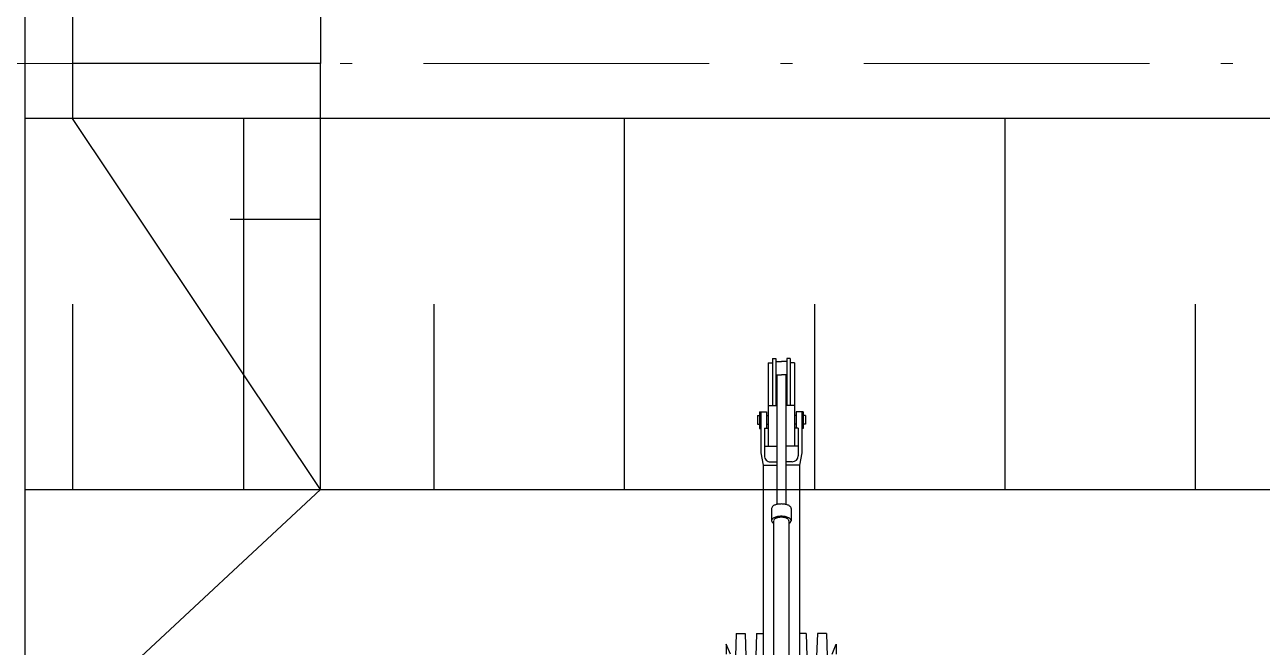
# Model space of a CAD drawing. Header units: millimetres. Extents: x -2078669 to -1085629, y -5987148 to 310365.
# Drawn here: x -1666514 to -1653515, y -4630085 to -4623544 of the extents above; entities that cross this region are included whole.
import ezdxf

# ---------------------------------------------------------------- set-up
doc = ezdxf.new("R2010")
doc.units = ezdxf.units.MM
doc.header["$LTSCALE"] = 500
doc.linetypes.add('SXF_一点短鎖線', pattern=[9.25, 6, -1.5, 0.25, -1.5])
for name, color, linetype, lineweight in [('D-BMK', 2, 'SXF_一点短鎖線', 13), ('D-BYP-STR2', 6, 'Continuous', 25), ('D-BYP-STR3', 3, 'Continuous', 25), ('D-BYP-STR8', 5, 'Continuous', 25), ('D-BYP-STRA', 1, 'Continuous', 25), ('D-BYP-STRB', 5, 'Continuous', 25)]:
    doc.layers.add(name, color=color, linetype=linetype, lineweight=lineweight)

# ---------------------------------------------------------------- blocks, each defined once
blk = doc.blocks.new('A$C45d7a2f6')
at = {"layer": 'D-BYP-STRB', "linetype": 'Continuous'}
for p, q in [((2887, 2220), (3131, 2228)), ((2887, 2220), (2887, 2125)), ((3106, 2279), (3000, 2323)), ((3000, 2323), (3106, 2323)), ((2887, 2125), (3131, 2117)), ((559, 1974), (559, 1901)), ((559, 1974), (733, 1974)), ((559, 1962), (988, 1962)), ((599, 1998), (599, 1974)), ((599, 1998), (690, 1998)), ((690, 1998), (690, 1974)), ((733, 1974), (733, 1962)), ((988, 1962), (1118, 1937)), ((2887, 2006), (3131, 2014)), ((2887, 2006), (2887, 1937)), ((0, 1840), (0, 1805)), ((0, 1840), (494, 1840)), ((43, 1885), (919, 1885)), ((43, 1885), (43, 1840)), ((494, 1885), (494, 1793)), ((559, 1901), (731, 1901)), ((599, 1901), (599, 1885)), ((690, 1901), (690, 1885)), ((731, 1923), (1020, 1923)), ((731, 1923), (731, 1885)), ((919, 1923), (919, 1793)), ((1084, 1860), (1084, 1793)), ((1118, 1937), (1118, 1793)), ((1118, 1937), (6365, 1937)), ((1574, 1849), (1703, 1849)), ((1703, 1826), (3183, 1826)), ((0, 1805), (494, 1805)), ((29, 1805), (29, 1746)), ((29, 1687), (29, 1746)), ((170, 1805), (170, 1746)), ((170, 1793), (1533, 1793)), ((170, 1687), (170, 1746)), ((170, 1698), (1533, 1698)), ((494, 1606), (494, 1698)), ((919, 1568), (919, 1698)), ((1084, 1632), (1084, 1698)), ((1118, 1554), (1118, 1698)), ((0, 1687), (494, 1687)), ((0, 1652), (0, 1687)), ((0, 1652), (494, 1652)), ((43, 1606), (43, 1652)), ((43, 1606), (919, 1606)), ((559, 1518), (559, 1590)), ((559, 1590), (731, 1590)), ((599, 1590), (599, 1606)), ((690, 1590), (690, 1606)), ((731, 1568), (731, 1606)), ((731, 1568), (1020, 1568)), ((1574, 1643), (1703, 1643)), ((1706, 1665), (3183, 1665)), ((559, 1530), (988, 1530)), ((559, 1518), (733, 1518)), ((599, 1494), (599, 1518)), ((599, 1494), (690, 1494)), ((690, 1494), (690, 1518)), ((733, 1518), (733, 1530)), ((988, 1530), (1118, 1554)), ((1118, 1554), (6365, 1554)), ((2887, 1485), (2887, 1554)), ((2887, 1485), (3131, 1477)), ((2887, 1366), (3131, 1374)), ((2887, 1272), (2887, 1366)), ((2887, 1272), (3131, 1264)), ((3106, 1213), (3000, 1168)), ((3000, 1168), (3106, 1168))]:
    blk.add_line(p, q, dxfattribs=at)
for points in [[(1574, 1849, 0.156106), (1560, 1844, 0.082031), (1549, 1833, 0.046403), (1541, 1820, 0.031206), (1536, 1806, 0.023806), (1532, 1791, 0.019869), (1529, 1776, 0.017777), (1528, 1761, 0.016855), (1527, 1746, 0.016853), (1528, 1731, 0.017775), (1529, 1715, 0.019869), (1532, 1700, 0.023806), (1536, 1686, 0.031207), (1541, 1672, 0.046402), (1549, 1658, 0.082035), (1560, 1648, 0.15611), (1574, 1643)], [(1732, 1826, 0.085903), (1719, 1842, 0.199226), (1701, 1849, 0.179157), (1684, 1840, 0.076875), (1672, 1823, 0.042828), (1665, 1805, 0.030076), (1660, 1786, 0.024531), (1657, 1766, 0.02233), (1656, 1746, 0.02233), (1657, 1726, 0.02453), (1660, 1706, 0.030076), (1665, 1686, 0.042829), (1672, 1668, 0.076883), (1684, 1652, 0.179192), (1701, 1643, 0.199194), (1719, 1650, 0.085892), (1732, 1665)], [(1703, 1826, 0.157469), (1692, 1822, 0.08302), (1684, 1814, 0.046805), (1678, 1804, 0.031391), (1673, 1793, 0.023902), (1670, 1781, 0.019922), (1668, 1770, 0.017805), (1667, 1758, 0.016866), (1666, 1746, 0.01685), (1667, 1734, 0.017755), (1668, 1722, 0.019827), (1670, 1711, 0.023728), (1673, 1699, 0.031054), (1677, 1688, 0.04607), (1683, 1678, 0.081227), (1691, 1669, 0.155008), (1703, 1665)]]:
    blk.add_lwpolyline(points, format="xyb", dxfattribs=at)
for centre, start, end in [((1020, 1860), 0, 90), ((1020, 1632), 270, 0)]:
    blk.add_arc(centre, 63.9, start, end, dxfattribs=at)

msp = doc.modelspace()

# ---------------------------------------------------------------- linework, layer by layer
at = {"layer": 'D-BMK', "linetype": 'SXF_一点短鎖線'}
msp.add_line((-1622324.6, -4623952.7), (-1736237.2, -4623952.7), dxfattribs=at)
at = {"layer": 'D-BYP-STR2'}
for p, q in [((-1663406.3, -4619477.1, 0), (-1663406, -4623952.7)), ((-1666014.5, -4623377.1, 0), (-1666014.5, -4624528.4, 0)), ((-1663406, -4623952.7), (-1666014.5, -4623952.7, 0)), ((-1663406.3, -4628428.4, 0), (-1663406, -4623952.7)), ((-1666014.5, -4624528.4, 0), (-1666514.5, -4624528.4, 0)), ((-1663406.3, -4628428.4, 0), (-1666014.5, -4624528.4)), ((-1663406.2, -4625590.6, 0), (-1664355.3, -4625590.4, 0)), ((-1666014.5, -4626478.4, 0), (-1666014.5, -4628428.4, 0)), ((-1666514.5, -4628428.4, 0), (-1663406.3, -4628428.4, 0)), ((-1663406.3, -4628428.4, 0), (-1666014.5, -4630852.7))]:
    msp.add_line(p, q, dxfattribs=at)
at = {"layer": 'D-BYP-STR3', "ltscale": 0.01}
msp.add_line((-1666514.5, -4617552.7), (-1666514.5, -4630352.7), dxfattribs=at)
at = {"layer": 'D-BYP-STRA'}
for p, q in [((-1645714.5, -4624528.4, 0), (-1666014.5, -4624528.4)), ((-1664214.5, -4628428.4, 0), (-1664214.5, -4624528.4, 0)), ((-1660214.5, -4628428.4, 0), (-1660214.5, -4624528.4, 0)), ((-1656214.5, -4628428.4, 0), (-1656214.5, -4624528.4, 0)), ((-1662214.5, -4628428.4, 0), (-1662214.5, -4626478.4, 0)), ((-1658214.5, -4628428.4, 0), (-1658214.5, -4626478.4, 0)), ((-1654214.5, -4628428.4, 0), (-1654214.5, -4626478.4, 0)), ((-1663406.3, -4628428.4, 0), (-1642914.5, -4628428.4, 0))]:
    msp.add_line(p, q, dxfattribs=at)

# ---------------------------------------------------------------- block references
at = {"layer": 'D-BYP-STR8', "rotation": 270}
msp.add_blockref('A$C45d7a2f6', (-1660312.4, -4627052.4, 0), dxfattribs=at)

doc.saveas('drawing.dxf')
